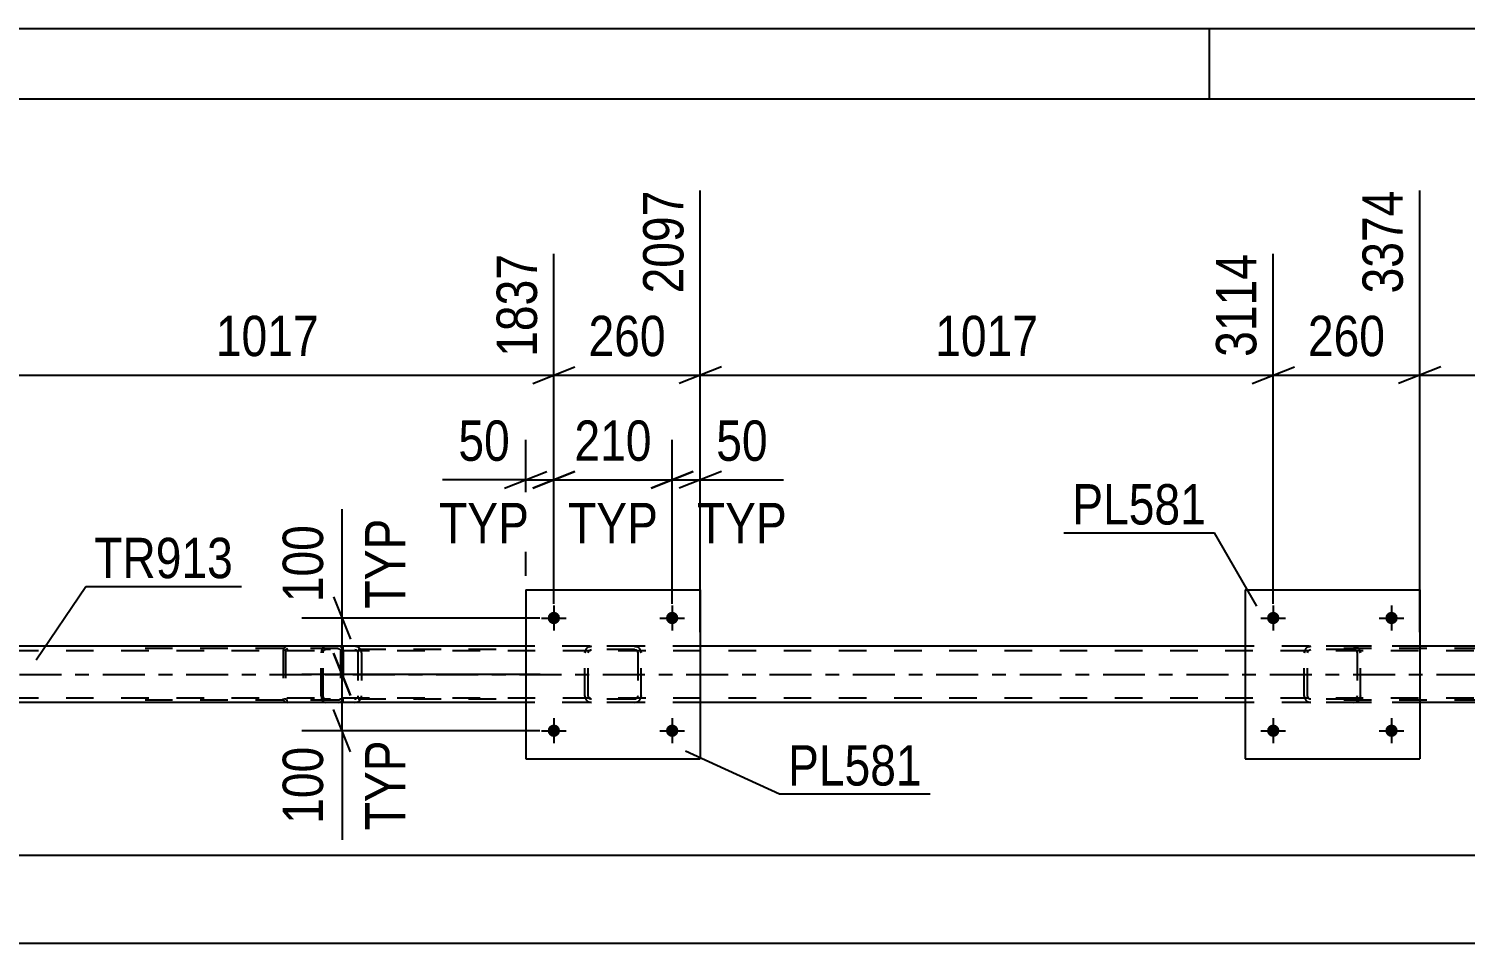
# Model space of a CAD drawing. Header units: millimetres. Extents: x 0 to 841, y 0 to 594.
# Drawn here: x 127.2 to 229.2, y 529.1 to 594 of the extents above; entities that cross this region are included whole.
import ezdxf

# ---------------------------------------------------------------- set-up
doc = ezdxf.new("R2010")
doc.units = ezdxf.units.MM
doc.linetypes.add('DXK_LINE_DOT2', pattern=[3.9198, 1.9599, -1.9599])
doc.linetypes.add('DXK_LINE_DOT3', pattern=[5.9187, 2.979, -0.9799, 0.9799, -0.9799])
doc.styles.add('Arial Narrow', font='ARIALN.TTF', dxfattribs={"height": 0.2})

# ---------------------------------------------------------------- blocks, each defined once
blk = doc.blocks.new('Unknown-318885239-1133')
at = {"color": 5, "linetype": 'Continuous'}
for p, q in [((841, 594), (0, 594)), ((211, 589), (211, 594)), ((836, 589), (5, 589))]:
    blk.add_line(p, q, dxfattribs=at)
blk = doc.blocks.new('Part-318885239-3139 - 3071')
at = {"color": 2, "linetype": 'Continuous'}
for p, q in [((162.44, 554.17), (162.44, 542.17)), ((162.44, 554.17), (174.84, 554.17)), ((174.84, 554.17), (174.84, 542.17)), ((162.44, 542.17), (174.84, 542.17))]:
    blk.add_line(p, q, dxfattribs=at)
blk = doc.blocks.new('Part-318885239-3160 - 3071')
at = {"color": 7, "linetype": 'DXK_LINE_DOT2'}
for p, q in [((217.72, 549.69), (217.76, 549.87)), ((217.76, 549.87), (217.72, 549.69)), ((217.98, 549.78), (218.03, 549.86)), ((218.02, 550.13), (218.2, 550.17)), ((218.2, 550.17), (218.02, 550.13)), ((218.03, 549.86), (218.11, 549.91)), ((218.11, 549.91), (218.2, 549.93)), ((221.24, 550.17), (218.2, 550.17)), ((221.24, 549.93), (218.2, 549.93)), ((221.24, 550.17), (221.42, 550.13)), ((221.42, 550.13), (221.24, 550.17)), ((221.24, 549.93), (221.33, 549.91)), ((221.33, 549.91), (221.41, 549.86)), ((221.41, 549.86), (221.46, 549.78)), ((221.68, 549.87), (221.72, 549.69)), ((221.72, 549.69), (221.68, 549.87)), ((217.72, 546.65), (217.72, 549.69)), ((217.96, 549.69), (217.98, 549.78)), ((217.96, 546.65), (217.96, 549.69)), ((221.46, 549.78), (221.48, 549.69)), ((221.48, 549.69), (221.48, 546.65)), ((221.72, 546.65), (221.72, 549.69)), ((217.76, 546.46), (217.72, 546.65)), ((217.72, 546.65), (217.76, 546.46)), ((217.98, 546.55), (217.96, 546.65)), ((218.03, 546.48), (217.98, 546.55)), ((218.2, 546.17), (218.02, 546.2)), ((218.02, 546.2), (218.2, 546.17)), ((218.11, 546.42), (218.03, 546.48)), ((218.2, 546.41), (218.11, 546.42)), ((221.24, 546.41), (218.2, 546.41)), ((221.24, 546.17), (218.2, 546.17)), ((221.33, 546.42), (221.24, 546.41)), ((221.42, 546.2), (221.24, 546.17)), ((221.24, 546.17), (221.42, 546.2)), ((221.41, 546.48), (221.33, 546.42)), ((221.46, 546.55), (221.41, 546.48)), ((221.48, 546.65), (221.46, 546.55)), ((221.72, 546.65), (221.68, 546.46)), ((221.68, 546.46), (221.72, 546.65))]:
    blk.add_line(p, q, dxfattribs=at)
at = {"color": 7, "linetype": 'DXK_LINE_DOT3'}
blk.add_line((219.72, 548.17), (219.72, 548.17), dxfattribs=at)
at = {"color": 7, "linetype": 'DXK_LINE_DOT2'}
for centre, start, end in [((218.2, 549.69), 112.5, 157.5), ((218.2, 549.69), 112.5, 157.5), ((221.24, 549.69), 22.5, 67.5), ((221.24, 549.69), 22.5, 67.5), ((218.2, 546.65), 202.5, 247.5), ((218.2, 546.65), 202.5, 247.5), ((221.24, 546.65), 292.5, 337.5), ((221.24, 546.65), 292.5, 337.5)]:
    blk.add_arc(centre, 0.48, start, end, dxfattribs=at)
blk = doc.blocks.new('Part-318885239-3165 - 3071')
at = {"color": 2, "linetype": 'Continuous'}
for p, q in [((213.52, 554.17), (213.52, 542.17)), ((213.52, 554.17), (225.92, 554.17)), ((225.92, 554.17), (225.92, 542.17)), ((213.52, 542.17), (225.92, 542.17))]:
    blk.add_line(p, q, dxfattribs=at)
blk = doc.blocks.new('Part-318885239-3166 - 3071')
at = {"color": 7, "linetype": 'DXK_LINE_DOT2'}
for p, q in [((166.64, 549.69), (166.68, 549.87)), ((166.68, 549.87), (166.64, 549.69)), ((166.9, 549.78), (166.95, 549.86)), ((166.94, 550.13), (167.12, 550.17)), ((167.12, 550.17), (166.94, 550.13)), ((166.95, 549.86), (167.03, 549.91)), ((167.03, 549.91), (167.12, 549.93)), ((170.16, 550.17), (167.12, 550.17)), ((170.16, 549.93), (167.12, 549.93)), ((170.16, 550.17), (170.34, 550.13)), ((170.34, 550.13), (170.16, 550.17)), ((170.16, 549.93), (170.25, 549.91)), ((170.25, 549.91), (170.33, 549.86)), ((170.33, 549.86), (170.38, 549.78)), ((170.6, 549.87), (170.64, 549.69)), ((170.64, 549.69), (170.6, 549.87)), ((166.64, 546.65), (166.64, 549.69)), ((166.88, 549.69), (166.9, 549.78)), ((166.88, 546.65), (166.88, 549.69)), ((170.38, 549.78), (170.4, 549.69)), ((170.4, 549.69), (170.4, 546.65)), ((170.64, 546.65), (170.64, 549.69)), ((166.68, 546.46), (166.64, 546.65)), ((166.64, 546.65), (166.68, 546.46)), ((166.9, 546.55), (166.88, 546.65)), ((166.95, 546.48), (166.9, 546.55)), ((167.12, 546.17), (166.94, 546.2)), ((166.94, 546.2), (167.12, 546.17)), ((167.03, 546.42), (166.95, 546.48)), ((167.12, 546.41), (167.03, 546.42)), ((170.16, 546.41), (167.12, 546.41)), ((170.16, 546.17), (167.12, 546.17)), ((170.25, 546.42), (170.16, 546.41)), ((170.34, 546.2), (170.16, 546.17)), ((170.16, 546.17), (170.34, 546.2)), ((170.33, 546.48), (170.25, 546.42)), ((170.38, 546.55), (170.33, 546.48)), ((170.4, 546.65), (170.38, 546.55)), ((170.64, 546.65), (170.6, 546.46)), ((170.6, 546.46), (170.64, 546.65))]:
    blk.add_line(p, q, dxfattribs=at)
at = {"color": 7, "linetype": 'DXK_LINE_DOT3'}
blk.add_line((168.64, 548.17), (168.64, 548.17), dxfattribs=at)
at = {"color": 7, "linetype": 'DXK_LINE_DOT2'}
for centre, start, end in [((167.12, 549.69), 112.5, 157.5), ((167.12, 549.69), 112.5, 157.5), ((170.16, 549.69), 22.5, 67.5), ((170.16, 549.69), 22.5, 67.5), ((167.12, 546.65), 202.5, 247.5), ((167.12, 546.65), 202.5, 247.5), ((170.16, 546.65), 292.5, 337.5), ((170.16, 546.65), 292.5, 337.5)]:
    blk.add_arc(centre, 0.48, start, end, dxfattribs=at)
blk = doc.blocks.new('Bolt-318885239-3125 - 3071')
at = {"linetype": 'Continuous'}
for points in [[(215.96, 544.17, -1), (215.08, 544.17, -1)], [(224.36, 544.17, -1), (223.48, 544.17, -1)]]:
    blk.add_hatch(color=1, dxfattribs=at).paths.add_polyline_path(points)
at = {"color": 1, "linetype": 'Continuous'}
for p, q in [((215.52, 545.05), (215.52, 543.29)), ((223.92, 545.05), (223.92, 543.29)), ((214.64, 544.17), (216.4, 544.17)), ((223.04, 544.17), (224.8, 544.17))]:
    blk.add_line(p, q, dxfattribs=at)
blk = doc.blocks.new('Bolt-318885239-3126 - 3071')
at = {"linetype": 'Continuous'}
for points in [[(215.96, 552.17, -1), (215.08, 552.17, -1)], [(224.36, 552.17, -1), (223.48, 552.17, -1)]]:
    blk.add_hatch(color=1, dxfattribs=at).paths.add_polyline_path(points)
at = {"color": 1, "linetype": 'Continuous'}
for p, q in [((215.52, 553.05), (215.52, 551.29)), ((223.92, 553.05), (223.92, 551.29)), ((214.64, 552.17), (216.4, 552.17)), ((223.04, 552.17), (224.8, 552.17))]:
    blk.add_line(p, q, dxfattribs=at)
blk = doc.blocks.new('Bolt-318885239-3127 - 3071')
at = {"linetype": 'Continuous'}
for points in [[(164.88, 544.17, -1), (164, 544.17, -1)], [(173.28, 544.17, -1), (172.4, 544.17, -1)]]:
    blk.add_hatch(color=1, dxfattribs=at).paths.add_polyline_path(points)
at = {"color": 1, "linetype": 'Continuous'}
for p, q in [((164.44, 545.05), (164.44, 543.29)), ((172.84, 545.05), (172.84, 543.29)), ((163.56, 544.17), (165.32, 544.17)), ((171.96, 544.17), (173.72, 544.17))]:
    blk.add_line(p, q, dxfattribs=at)
blk = doc.blocks.new('Bolt-318885239-3128 - 3071')
at = {"linetype": 'Continuous'}
for points in [[(164.88, 552.17, -1), (164, 552.17, -1)], [(173.28, 552.17, -1), (172.4, 552.17, -1)]]:
    blk.add_hatch(color=1, dxfattribs=at).paths.add_polyline_path(points)
at = {"color": 1, "linetype": 'Continuous'}
for p, q in [((164.44, 553.05), (164.44, 551.29)), ((172.84, 553.05), (172.84, 551.29)), ((163.56, 552.17), (165.32, 552.17)), ((171.96, 552.17), (173.72, 552.17))]:
    blk.add_line(p, q, dxfattribs=at)
blk = doc.blocks.new('Part-318885239-3191 - 3071')
at = {"color": 7, "linetype": 'DXK_LINE_DOT2'}
for p, q in [((234.26, 550.17), (218.93, 550.17)), ((234.26, 550.01), (218.93, 550.01)), ((230.37, 549.97), (230.35, 549.85)), ((230.35, 549.85), (230.35, 546.49)), ((230.52, 549.85), (230.53, 549.91)), ((230.52, 549.85), (230.52, 546.49)), ((230.53, 549.91), (230.57, 549.96)), ((230.69, 550.17), (230.56, 550.14)), ((230.57, 549.96), (230.62, 549.99)), ((230.62, 549.99), (230.69, 550.01)), ((234.39, 550.14), (234.26, 550.17)), ((234.26, 550.01), (234.33, 549.99)), ((234.33, 549.99), (234.35, 549.98)), ((234.35, 549.98), (234.38, 549.96)), ((234.38, 549.96), (234.42, 549.91)), ((234.42, 549.91), (234.43, 549.85)), ((234.43, 549.85), (234.43, 546.49)), ((234.6, 549.85), (234.58, 549.97)), ((234.6, 549.85), (234.6, 546.49)), ((234.26, 546.33), (218.93, 546.33)), ((234.26, 546.17), (218.93, 546.17)), ((230.35, 546.49), (230.37, 546.36)), ((230.53, 546.43), (230.52, 546.49)), ((230.57, 546.37), (230.53, 546.43)), ((230.56, 546.19), (230.69, 546.17)), ((230.57, 546.37), (230.6, 546.35)), ((230.6, 546.35), (230.62, 546.34)), ((230.62, 546.34), (230.69, 546.33)), ((234.33, 546.34), (234.26, 546.33)), ((234.26, 546.17), (234.39, 546.19)), ((234.38, 546.37), (234.33, 546.34)), ((234.42, 546.43), (234.38, 546.37)), ((234.43, 546.49), (234.42, 546.43)), ((234.58, 546.36), (234.6, 546.49))]:
    blk.add_line(p, q, dxfattribs=at)
for centre, start, end in [((230.67, 549.83), 110.7583, 155.68), ((234.27, 549.83), 24.32, 69.2417), ((230.67, 546.5), 204.32, 249.2417), ((234.27, 546.5), 290.7583, 335.68)]:
    blk.add_arc(centre, 0.331, start, end, dxfattribs=at)
blk = doc.blocks.new('Part-318885239-3209 - 3071')
at = {"color": 7, "linetype": 'DXK_LINE_DOT2'}
for p, q in [((149.13, 550.17), (133.8, 550.17)), ((149.13, 550.01), (133.8, 550.01)), ((145.24, 549.97), (145.21, 549.85)), ((145.21, 549.85), (145.21, 546.49)), ((145.38, 549.85), (145.39, 549.91)), ((145.38, 549.85), (145.38, 546.49)), ((145.39, 549.91), (145.43, 549.96)), ((145.55, 550.17), (145.42, 550.14)), ((145.43, 549.96), (145.49, 549.99)), ((145.49, 549.99), (145.55, 550.01)), ((149.26, 550.14), (149.13, 550.17)), ((149.13, 550.01), (149.19, 549.99)), ((149.19, 549.99), (149.22, 549.98)), ((149.22, 549.98), (149.25, 549.96)), ((149.25, 549.96), (149.28, 549.91)), ((149.28, 549.91), (149.3, 549.85)), ((149.3, 549.85), (149.3, 546.49)), ((149.47, 549.85), (149.44, 549.97)), ((149.47, 549.85), (149.47, 546.49)), ((149.13, 546.33), (133.8, 546.33)), ((149.13, 546.17), (133.8, 546.17)), ((145.21, 546.49), (145.24, 546.36)), ((145.39, 546.43), (145.38, 546.49)), ((145.43, 546.37), (145.39, 546.43)), ((145.42, 546.19), (145.55, 546.17)), ((145.43, 546.37), (145.46, 546.35)), ((145.46, 546.35), (145.49, 546.34)), ((145.49, 546.34), (145.55, 546.33)), ((149.19, 546.34), (149.13, 546.33)), ((149.13, 546.17), (149.26, 546.19)), ((149.25, 546.37), (149.19, 546.34)), ((149.28, 546.43), (149.25, 546.37)), ((149.3, 546.49), (149.28, 546.43)), ((149.44, 546.36), (149.47, 546.49))]:
    blk.add_line(p, q, dxfattribs=at)
for centre, start, end in [((145.54, 549.83), 110.7583, 155.68), ((149.14, 549.83), 24.32, 69.2417), ((145.54, 546.5), 204.32, 249.2417), ((149.14, 546.5), 290.7583, 335.68)]:
    blk.add_arc(centre, 0.331, start, end, dxfattribs=at)
blk = doc.blocks.new('Part-318885239-3216 - 3071')
at = {"color": 7, "linetype": 'DXK_LINE_DOT2'}
for p, q in [((147.94, 549.87), (147.92, 549.69)), ((148, 550.03), (147.94, 549.87)), ((148.09, 550.13), (148, 550.03)), ((148.07, 549.78), (148.1, 549.86)), ((148.19, 550.17), (148.09, 550.13)), ((148.1, 549.86), (148.14, 549.91)), ((148.14, 549.91), (148.19, 549.93)), ((160.35, 550.17), (148.19, 550.17)), ((160.35, 549.93), (148.19, 549.93)), ((149.47, 549.93), (149.47, 550.17)), ((150.47, 550.13), (150.28, 550.17)), ((150.28, 549.93), (150.38, 549.91)), ((150.38, 549.91), (150.46, 549.86)), ((150.46, 549.86), (150.51, 549.78)), ((150.77, 549.77), (150.75, 549.87)), ((147.92, 546.65), (147.92, 549.69)), ((148.06, 549.69), (148.07, 549.78)), ((148.06, 546.65), (148.06, 549.69)), ((150.51, 549.78), (150.53, 549.69)), ((150.53, 549.69), (150.53, 546.65)), ((150.79, 549.69), (150.77, 549.77)), ((150.79, 549.69), (150.79, 546.65)), ((147.92, 546.65), (147.94, 546.46)), ((147.94, 546.46), (148, 546.31)), ((148, 546.31), (148.09, 546.2)), ((148.07, 546.55), (148.06, 546.65)), ((148.1, 546.48), (148.07, 546.55)), ((148.09, 546.2), (148.19, 546.17)), ((148.14, 546.42), (148.1, 546.48)), ((148.19, 546.41), (148.14, 546.42)), ((160.35, 546.41), (148.19, 546.41)), ((160.35, 546.17), (148.19, 546.17)), ((149.47, 546.17), (149.47, 546.41)), ((150.38, 546.42), (150.28, 546.41)), ((150.28, 546.17), (150.47, 546.2)), ((150.46, 546.48), (150.38, 546.42)), ((150.51, 546.55), (150.46, 546.48)), ((150.53, 546.65), (150.51, 546.55)), ((150.75, 546.46), (150.77, 546.56)), ((150.77, 546.56), (150.79, 546.65))]:
    blk.add_line(p, q, dxfattribs=at)
for centre, start, end in [((150.3, 549.67), 23.8494, 68.8059), ((150.3, 546.66), 291.1941, 336.1506)]:
    blk.add_arc(centre, 0.492, start, end, dxfattribs=at)
blk = doc.blocks.new('Part-318885239-3281 - 3071')
at = {"color": 7, "linetype": 'DXK_LINE_DOT2'}
for p, q in [((755.01, 549.85), (90.98, 549.85)), ((174.84, 550.17), (162.44, 550.17)), ((225.92, 550.17), (213.52, 550.17)), ((755.01, 546.49), (90.98, 546.49)), ((174.84, 546.17), (162.44, 546.17)), ((225.92, 546.17), (213.52, 546.17))]:
    blk.add_line(p, q, dxfattribs=at)
at = {"color": 2, "linetype": 'Continuous'}
for p, q in [((162.44, 550.17), (123.76, 550.17)), ((213.52, 550.17), (174.84, 550.17)), ((264.6, 550.17), (225.92, 550.17)), ((162.44, 546.17), (123.76, 546.17)), ((213.52, 546.17), (174.84, 546.17)), ((264.6, 546.17), (225.92, 546.17))]:
    blk.add_line(p, q, dxfattribs=at)
at = {"color": 7, "linetype": 'DXK_LINE_DOT3'}
blk.add_line((90.98, 548.17), (755.01, 548.17), dxfattribs=at)
blk = doc.blocks.new('StraightDimension-318885239-4099 - 3071')
at = {"color": 7, "linetype": 'Continuous'}
for p, q in [((149.4, 552.17), (149.4, 559.9)), ((149.4, 552.17), (149.4, 559.9)), ((148.8, 553.67), (150, 550.67)), ((163.44, 552.17), (146.55, 552.17)), ((149.4, 548.17), (149.4, 552.17)), ((150, 546.67), (148.8, 549.67)), ((163.47, 548.17), (146.55, 548.17))]:
    blk.add_line(p, q, dxfattribs=at)
at = {"color": 0}
blk.add_wipeout([(148.65, 559.38), (144.45, 559.38), (144.45, 552.69), (148.65, 552.69)], dxfattribs=at)
at = {"color": 0, "linetype": 'Continuous'}
blk.add_wipeout([(154.5, 559.83), (150.3, 559.83), (150.3, 552.24), (154.5, 552.24)], dxfattribs=at)
at = {"color": 3, "linetype": 'Continuous', "style": 'Arial Narrow'}
blk.add_text('TYP', height=2.863, rotation=90.0002, dxfattribs=at).set_placement((153.9, 552.84))
at = {"color": 3, "style": 'Arial Narrow'}
blk.add_text('100', height=2.863, rotation=90.0002, dxfattribs=at).set_placement((148.05, 553.29))
blk = doc.blocks.new('StraightDimension-318885239-3351 - 3071')
at = {"color": 7, "linetype": 'Continuous'}
blk.add_line((90.34, 529.08), (797.57, 529.08), dxfattribs=at)
blk = doc.blocks.new('StraightDimension-318885239-4056 - 3071')
at = {"color": 7, "linetype": 'Continuous'}
for p, q in [((172.84, 553.17), (172.84, 564.83)), ((174.84, 555.17), (174.84, 564.83)), ((171.34, 561.38), (174.34, 562.58)), ((176.34, 562.58), (173.34, 561.38)), ((172.84, 561.98), (174.84, 561.98)), ((174.84, 561.98), (180.75, 561.98)), ((174.84, 561.98), (180.75, 561.98))]:
    blk.add_line(p, q, dxfattribs=at)
at = {"color": 0}
blk.add_wipeout([(180.22, 562.73), (180.22, 566.93), (175.37, 566.93), (175.37, 562.73)], dxfattribs=at)
at = {"color": 0, "linetype": 'Continuous'}
blk.add_wipeout([(181.59, 556.88), (181.59, 561.08), (174, 561.08), (174, 556.88)], dxfattribs=at)
at = {"color": 3, "style": 'Arial Narrow'}
blk.add_text('50', height=2.863, dxfattribs=at).set_placement((175.97, 563.33))
at = {"color": 3, "linetype": 'Continuous', "style": 'Arial Narrow'}
blk.add_text('TYP', height=2.863, dxfattribs=at).set_placement((174.6, 557.48))
blk = doc.blocks.new('StraightDimension-318885239-3857 - 3071')
at = {"color": 7, "linetype": 'Continuous'}
for p, q in [((225.92, 551.17), (225.92, 582.52)), ((266.6, 553.17), (266.6, 578.02)), ((227.42, 570.01), (224.42, 568.81)), ((225.92, 569.41), (266.6, 569.41)), ((265.1, 568.81), (268.1, 570.01))]:
    blk.add_line(p, q, dxfattribs=at)
at = {"color": 0}
blk.add_wipeout([(250.52, 570.16), (250.52, 574.36), (242.01, 574.36), (242.01, 570.16)], dxfattribs=at)
at = {"color": 3, "style": 'Arial Narrow'}
blk.add_text('1017', height=2.863, dxfattribs=at).set_placement((242.61, 570.76))
at = {"color": 0, "linetype": 'Continuous'}
blk.add_wipeout([(266, 578.62), (261.8, 578.62), (261.8, 570.11), (266, 570.11)], dxfattribs=at)
at = {"color": 3, "linetype": 'Continuous', "style": 'Arial Narrow'}
blk.add_text('4391', height=2.863, rotation=90.0002, dxfattribs=at).set_placement((265.4, 570.71))
blk = doc.blocks.new('StraightDimension-318885239-3877 - 3071')
at = {"color": 7, "linetype": 'Continuous'}
for p, q in [((225.92, 551.17), (225.92, 582.52)), ((215.52, 553.17), (215.52, 578.02)), ((214.02, 568.81), (217.02, 570.01)), ((215.52, 569.41), (225.92, 569.41)), ((227.42, 570.01), (224.42, 568.81))]:
    blk.add_line(p, q, dxfattribs=at)
at = {"color": 0}
blk.add_wipeout([(224.06, 570.16), (224.06, 574.36), (217.38, 574.36), (217.38, 570.16)], dxfattribs=at)
at = {"color": 3, "style": 'Arial Narrow'}
blk.add_text('260', height=2.863, dxfattribs=at).set_placement((217.98, 570.76))
at = {"color": 0, "linetype": 'Continuous'}
blk.add_wipeout([(225.32, 583.12), (221.12, 583.12), (221.12, 574.61), (225.32, 574.61)], dxfattribs=at)
at = {"color": 3, "linetype": 'Continuous', "style": 'Arial Narrow'}
blk.add_text('3374', height=2.863, rotation=90.0002, dxfattribs=at).set_placement((224.72, 575.21))
blk = doc.blocks.new('StraightDimension-318885239-3897 - 3071')
at = {"color": 7, "linetype": 'Continuous'}
for p, q in [((174.84, 551.17), (174.84, 582.52)), ((215.52, 553.17), (215.52, 578.02)), ((176.34, 570.01), (173.34, 568.81)), ((174.84, 569.41), (215.52, 569.41)), ((214.02, 568.81), (217.02, 570.01))]:
    blk.add_line(p, q, dxfattribs=at)
at = {"color": 0}
blk.add_wipeout([(199.44, 570.16), (199.44, 574.36), (190.92, 574.36), (190.92, 570.16)], dxfattribs=at)
at = {"color": 3, "style": 'Arial Narrow'}
blk.add_text('1017', height=2.863, dxfattribs=at).set_placement((191.52, 570.76))
at = {"color": 0, "linetype": 'Continuous'}
blk.add_wipeout([(214.92, 578.62), (210.72, 578.62), (210.72, 570.11), (214.92, 570.11)], dxfattribs=at)
at = {"color": 3, "linetype": 'Continuous', "style": 'Arial Narrow'}
blk.add_text('3114', height=2.863, rotation=90.0002, dxfattribs=at).set_placement((214.32, 570.71))
blk = doc.blocks.new('StraightDimension-318885239-3943 - 3071')
at = {"color": 7, "linetype": 'Continuous'}
for p, q in [((123.76, 550.85), (123.76, 580.7)), ((164.44, 553.17), (164.44, 578.02)), ((125.26, 570.01), (122.26, 568.81)), ((123.76, 569.41), (164.44, 569.41)), ((162.94, 568.81), (165.94, 570.01))]:
    blk.add_line(p, q, dxfattribs=at)
at = {"color": 0}
blk.add_wipeout([(148.36, 570.16), (148.36, 574.36), (139.84, 574.36), (139.84, 570.16)], dxfattribs=at)
at = {"color": 3, "style": 'Arial Narrow'}
blk.add_text('1017', height=2.863, dxfattribs=at).set_placement((140.44, 570.76))
at = {"color": 0, "linetype": 'Continuous'}
blk.add_wipeout([(163.84, 578.62), (159.64, 578.62), (159.64, 570.11), (163.84, 570.11)], dxfattribs=at)
at = {"color": 3, "linetype": 'Continuous', "style": 'Arial Narrow'}
blk.add_text('1837', height=2.863, rotation=90.0002, dxfattribs=at).set_placement((163.24, 570.71))
blk = doc.blocks.new('StraightDimension-318885239-3956 - 3071')
at = {"color": 7, "linetype": 'Continuous'}
for p, q in [((174.84, 551.17), (174.84, 582.52)), ((164.44, 553.17), (164.44, 578.02)), ((162.94, 568.81), (165.94, 570.01)), ((164.44, 569.41), (174.84, 569.41)), ((176.34, 570.01), (173.34, 568.81))]:
    blk.add_line(p, q, dxfattribs=at)
at = {"color": 0}
blk.add_wipeout([(172.98, 570.16), (172.98, 574.36), (166.3, 574.36), (166.3, 570.16)], dxfattribs=at)
at = {"color": 3, "style": 'Arial Narrow'}
blk.add_text('260', height=2.863, dxfattribs=at).set_placement((166.9, 570.76))
at = {"color": 0, "linetype": 'Continuous'}
blk.add_wipeout([(174.24, 583.12), (170.04, 583.12), (170.04, 574.61), (174.24, 574.61)], dxfattribs=at)
at = {"color": 3, "linetype": 'Continuous', "style": 'Arial Narrow'}
blk.add_text('2097', height=2.863, rotation=90.0002, dxfattribs=at).set_placement((173.64, 575.21))
blk = doc.blocks.new('StraightDimension-318885239-3987 - 3071')
at = {"color": 7, "linetype": 'Continuous'}
blk.add_line((90.98, 535.34), (796.93, 535.34), dxfattribs=at)
blk = doc.blocks.new('StraightDimension-318885239-4069 - 3071')
at = {"color": 7, "linetype": 'Continuous'}
for p, q in [((164.44, 553.17), (164.44, 564.83)), ((172.84, 553.17), (172.84, 564.83)), ((162.94, 561.38), (165.94, 562.58)), ((174.34, 562.58), (171.34, 561.38)), ((164.44, 561.98), (172.84, 561.98))]:
    blk.add_line(p, q, dxfattribs=at)
at = {"color": 0}
blk.add_wipeout([(171.98, 562.73), (171.98, 566.93), (165.3, 566.93), (165.3, 562.73)], dxfattribs=at)
at = {"color": 0, "linetype": 'Continuous'}
blk.add_wipeout([(172.44, 556.88), (172.44, 561.08), (164.85, 561.08), (164.85, 556.88)], dxfattribs=at)
at = {"color": 3, "style": 'Arial Narrow'}
blk.add_text('210', height=2.863, dxfattribs=at).set_placement((165.9, 563.33))
at = {"color": 3, "linetype": 'Continuous', "style": 'Arial Narrow'}
blk.add_text('TYP', height=2.863, dxfattribs=at).set_placement((165.45, 557.48))
blk = doc.blocks.new('StraightDimension-318885239-4085 - 3071')
at = {"color": 7, "linetype": 'Continuous'}
for p, q in [((162.44, 555.17), (162.44, 564.83)), ((164.44, 553.17), (164.44, 564.83)), ((160.94, 561.38), (163.94, 562.58)), ((165.94, 562.58), (162.94, 561.38)), ((162.44, 561.98), (156.53, 561.98)), ((162.44, 561.98), (156.53, 561.98)), ((162.44, 561.98), (164.44, 561.98))]:
    blk.add_line(p, q, dxfattribs=at)
at = {"color": 0}
blk.add_wipeout([(161.92, 562.73), (161.92, 566.93), (157.06, 566.93), (157.06, 562.73)], dxfattribs=at)
at = {"color": 0, "linetype": 'Continuous'}
blk.add_wipeout([(163.28, 556.88), (163.28, 561.08), (155.69, 561.08), (155.69, 556.88)], dxfattribs=at)
at = {"color": 3, "style": 'Arial Narrow'}
blk.add_text('50', height=2.863, dxfattribs=at).set_placement((157.66, 563.33))
at = {"color": 3, "linetype": 'Continuous', "style": 'Arial Narrow'}
blk.add_text('TYP', height=2.863, dxfattribs=at).set_placement((156.29, 557.48))
blk = doc.blocks.new('StraightDimension-318885239-4122 - 3071')
at = {"color": 7, "linetype": 'Continuous'}
for p, q in [((148.8, 549.67), (150, 546.67)), ((163.47, 548.17), (146.55, 548.17)), ((149.4, 544.17), (149.4, 548.17)), ((150, 542.67), (148.8, 545.67)), ((163.44, 544.17), (146.55, 544.17)), ((149.4, 544.17), (149.4, 536.43)), ((149.4, 544.17), (149.4, 536.43))]:
    blk.add_line(p, q, dxfattribs=at)
at = {"color": 0, "linetype": 'Continuous'}
blk.add_wipeout([(154.5, 544.09), (150.3, 544.09), (150.3, 536.5), (154.5, 536.5)], dxfattribs=at)
at = {"color": 0}
blk.add_wipeout([(148.65, 543.64), (144.45, 543.64), (144.45, 536.96), (148.65, 536.96)], dxfattribs=at)
at = {"color": 3, "style": 'Arial Narrow'}
blk.add_text('100', height=2.863, rotation=90.0002, dxfattribs=at).set_placement((148.05, 537.56))
at = {"color": 3, "linetype": 'Continuous', "style": 'Arial Narrow'}
blk.add_text('TYP', height=2.863, rotation=90.0002, dxfattribs=at).set_placement((153.9, 537.1))
blk = doc.blocks.new('Mark-318885239-3161 - 3071')
at = {"color": 30, "linetype": 'Continuous'}
for p in [(200.65, 558.21), (214.35, 553.02)]:
    blk.add_line(p, (211.35, 558.21), dxfattribs=at)
at = {"color": 0}
blk.add_wipeout([(210.75, 558.81), (210.75, 561.81), (201.25, 561.81), (201.25, 558.81)], dxfattribs=at)
blk.add_wipeout([(210.75, 558.81), (210.75, 561.81), (201.25, 561.81), (201.25, 558.81)], dxfattribs=at)
at = {"color": 3, "style": 'Arial Narrow'}
blk.add_text('PL581', height=2.863, dxfattribs=at).set_placement((201.25, 558.81))
blk = doc.blocks.new('Mark-318885239-3135 - 3071')
at = {"color": 30, "linetype": 'Continuous'}
for p, q in [((173.78, 542.74), (180.47, 539.68)), ((180.47, 539.68), (191.17, 539.68))]:
    blk.add_line(p, q, dxfattribs=at)
at = {"color": 0}
blk.add_wipeout([(190.57, 540.28), (190.57, 543.28), (181.07, 543.28), (181.07, 540.28)], dxfattribs=at)
blk.add_wipeout([(190.57, 540.28), (190.57, 543.28), (181.07, 543.28), (181.07, 540.28)], dxfattribs=at)
at = {"color": 3, "style": 'Arial Narrow'}
blk.add_text('PL581', height=2.863, dxfattribs=at).set_placement((181.07, 540.28))
blk = doc.blocks.new('Mark-318885239-3277 - 3071')
at = {"color": 30, "linetype": 'Continuous'}
for p, q in [((127.68, 549.19), (131.2, 554.4)), ((131.2, 554.4), (142.26, 554.4))]:
    blk.add_line(p, q, dxfattribs=at)
at = {"color": 0}
blk.add_wipeout([(141.66, 555), (141.66, 558), (131.8, 558), (131.8, 555)], dxfattribs=at)
blk.add_wipeout([(141.66, 555), (141.66, 558), (131.8, 558), (131.8, 555)], dxfattribs=at)
at = {"color": 3, "style": 'Arial Narrow'}
blk.add_text('TR913', height=2.863, dxfattribs=at).set_placement((131.8, 555))

msp = doc.modelspace()

# ---------------------------------------------------------------- block references
for name in ['Unknown-318885239-1133', 'Part-318885239-3139 - 3071', 'Part-318885239-3165 - 3071', 'Bolt-318885239-3128 - 3071', 'Bolt-318885239-3126 - 3071', 'Part-318885239-3281 - 3071', 'Part-318885239-3209 - 3071', 'Part-318885239-3216 - 3071', 'Part-318885239-3166 - 3071', 'Part-318885239-3160 - 3071', 'Part-318885239-3191 - 3071', 'Bolt-318885239-3127 - 3071', 'Bolt-318885239-3125 - 3071']:
    msp.add_blockref(name, (0, 0))

# ---------------------------------------------------------------- next in the draw order: block references
for name in ['StraightDimension-318885239-3857 - 3071', 'StraightDimension-318885239-4056 - 3071', 'StraightDimension-318885239-4099 - 3071', 'StraightDimension-318885239-3351 - 3071']:
    msp.add_blockref(name, (0, 0))

# ---------------------------------------------------------------- next in the draw order: block references
for name in ['StraightDimension-318885239-3877 - 3071', 'StraightDimension-318885239-3943 - 3071', 'StraightDimension-318885239-3987 - 3071']:
    msp.add_blockref(name, (0, 0))

# ---------------------------------------------------------------- next in the draw order: block references
for name in ['StraightDimension-318885239-3897 - 3071', 'Mark-318885239-3277 - 3071', 'StraightDimension-318885239-4122 - 3071', 'Mark-318885239-3135 - 3071']:
    msp.add_blockref(name, (0, 0))

# ---------------------------------------------------------------- next in the draw order: block references
for name in ['StraightDimension-318885239-3956 - 3071', 'Mark-318885239-3161 - 3071']:
    msp.add_blockref(name, (0, 0))

# ---------------------------------------------------------------- next in the draw order: block references
msp.add_blockref('StraightDimension-318885239-4069 - 3071', (0, 0))

# ---------------------------------------------------------------- next in the draw order: block references
msp.add_blockref('StraightDimension-318885239-4085 - 3071', (0, 0))

doc.saveas('drawing.dxf')
